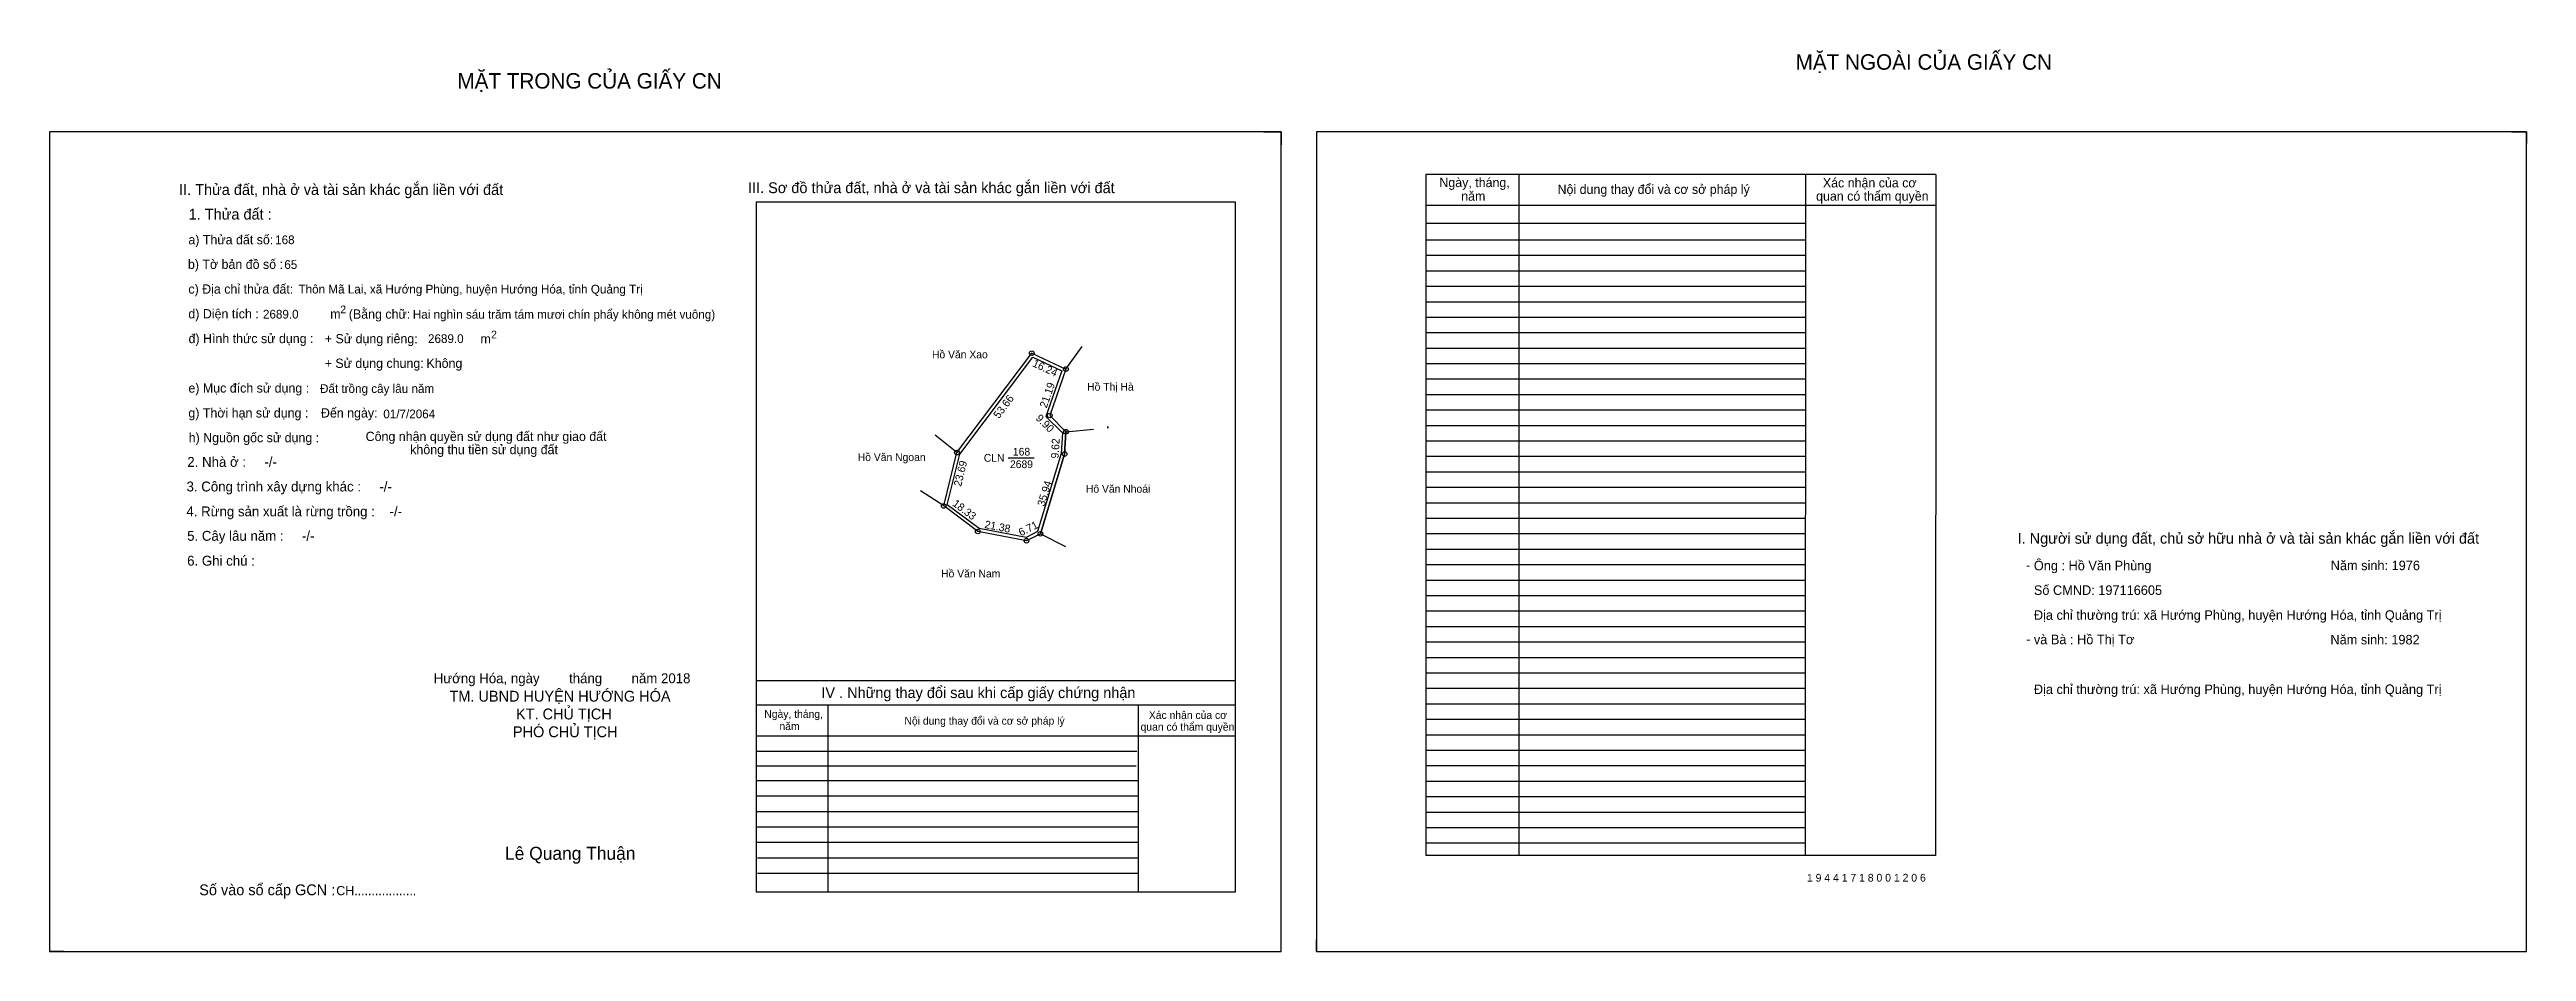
# Model space of a CAD drawing. Extents: x 531993 to 535502, y 1847039 to 1847626.
# Drawn here: x 533901 to 535502, y 1847043 to 1847626 of the extents above.
import ezdxf

# ---------------------------------------------------------------- set-up
doc = ezdxf.new("R2010")
doc.units = 0
for name, color, linetype in [('Default', 7, 'Continuous'), ('Level 10', 7, 'Continuous'), ('Level 11', 7, 'Continuous'), ('Level 13', 7, 'Continuous'), ('Level 27', 7, 'Continuous'), ('Level 36', 7, 'Continuous'), ('Level 49', 7, 'Continuous'), ('Level 55', 7, 'Continuous'), ('Level 6', 7, 'Continuous'), ('Level 60', 7, 'Continuous'), ('Level 7', 7, 'Continuous'), ('Level 8', 7, 'Continuous'), ('Level 9', 7, 'Continuous')]:
    doc.layers.add(name, color=color, linetype=linetype)

msp = doc.modelspace()

# ---------------------------------------------------------------- linework, layer by layer
at = {"layer": 'Level 10'}
for p, q in [((534685.9, 1847573), (534697.3, 1847573)), ((534697.3, 1847573), (534697.3, 1847564.6)), ((535492.7, 1847573), (535502.3, 1847573)), ((535502.3, 1847573), (535502.3, 1847565.6)), ((534557.3, 1847364.7), (534558.2, 1847379.1)), ((534541.7, 1847313.1), (534557.3, 1847364.7)), ((533901.1, 1847050.8), (533901.1, 1847043)), ((534720.1, 1847043), (534720.1, 1847050.8)), ((533910.3, 1847043), (533901.1, 1847043)), ((534720.1, 1847043), (534727.1, 1847043))]:
    msp.add_line(p, q, dxfattribs=at)
for points in [[(533901.1, 1847043), (534697.3, 1847043), (534697.3, 1847573), (533901.1, 1847573)], [(534720.1, 1847043), (535502.3, 1847043), (535502.3, 1847573), (534720.1, 1847573)], [(534479.2, 1847331.1), (534487.7, 1847365.6), (534536.1, 1847429.9), (534558.2, 1847419.6), (534547.7, 1847389.6), (534558.2, 1847379.1), (534557.3, 1847364.7), (534541.7, 1847313.1), (534532.7, 1847308.6), (534501.2, 1847314.6)], [(534481.5, 1847331.9), (534489.6, 1847364.7), (534536.7, 1847427.3), (534555.5, 1847418.5), (534545.2, 1847389), (534556, 1847378.3), (534555.2, 1847365.1), (534539.9, 1847314.6), (534532.4, 1847310.8), (534502, 1847316.6)]]:
    msp.add_lwpolyline(points, close=True, dxfattribs=at)
at = {"layer": 'Level 11'}
for centre in [(534536.1, 1847429.9), (534558.2, 1847419.6), (534547.7, 1847389.6), (534558.2, 1847379.1), (534487.7, 1847365.6), (534557.3, 1847364.7), (534479.2, 1847331.1), (534479.2, 1847331.1), (534501.2, 1847314.6), (534532.7, 1847308.6), (534541.7, 1847313.1)]:
    msp.add_circle(centre, 1.5, dxfattribs=at)
at = {"layer": 'Level 27'}
for p, q in [((534558.2, 1847419.6), (534568.7, 1847434.2)), ((534487.7, 1847365.6), (534473.7, 1847376.9)), ((534558.2, 1847379.1), (534576.1, 1847380.7)), ((534479.2, 1847331.1), (534464.1, 1847340.9)), ((534541.7, 1847313.1), (534557.8, 1847305))]:
    msp.add_line(p, q, dxfattribs=at)
at = {"layer": 'Level 7'}
for p, q in [((535036.1, 1847503), (534790.9, 1847503)), ((535036.1, 1847493), (534790.9, 1847493)), ((535036.1, 1847483), (534790.9, 1847483)), ((535036.1, 1847473), (534790.9, 1847473)), ((535036.1, 1847463), (534790.9, 1847463)), ((535036.1, 1847453), (534790.9, 1847453)), ((535036.1, 1847443), (534790.9, 1847443)), ((535036.1, 1847433), (534790.9, 1847433)), ((535036.1, 1847423), (534790.9, 1847423)), ((535036.1, 1847413), (534790.9, 1847413)), ((535036.1, 1847403), (534790.9, 1847403)), ((535036.1, 1847393), (534790.9, 1847393)), ((535036.1, 1847383), (534790.9, 1847383)), ((535036.1, 1847373), (534790.9, 1847373)), ((535036.1, 1847363), (534790.9, 1847363)), ((535036.1, 1847353), (534790.9, 1847353)), ((535036.1, 1847343), (534790.9, 1847343)), ((535036.1, 1847333), (534790.9, 1847333)), ((535036.1, 1847323), (534790.9, 1847323)), ((535036.1, 1847313), (534790.9, 1847313)), ((535036.1, 1847303), (534790.9, 1847303)), ((535036.1, 1847293), (534790.9, 1847293)), ((535036.1, 1847283), (534790.9, 1847283)), ((535036.1, 1847273), (534790.9, 1847273)), ((535036.1, 1847263), (534790.9, 1847263)), ((535036.1, 1847253), (534790.9, 1847253)), ((535036.1, 1847243), (534790.9, 1847243)), ((535036.1, 1847233), (534790.9, 1847233)), ((535036.1, 1847223), (534790.9, 1847223)), ((535036.1, 1847213), (534790.9, 1847213)), ((535036.1, 1847203), (534790.9, 1847203)), ((535036.1, 1847193), (534790.9, 1847193)), ((535036.1, 1847183), (534790.9, 1847183)), ((534604.1, 1847172.4), (534357.9, 1847172.4)), ((534603.6, 1847162.9), (534357.9, 1847162.9)), ((535036.1, 1847173), (534790.9, 1847173)), ((535036.1, 1847163), (534790.9, 1847163)), ((534604.9, 1847153.4), (534357.9, 1847153.4)), ((535036.1, 1847153), (534790.9, 1847153)), ((534604.9, 1847143.4), (534357.9, 1847143.4)), ((534604.9, 1847133.4), (534357.9, 1847133.4)), ((535036.1, 1847143), (534790.9, 1847143)), ((535036.1, 1847133), (534790.9, 1847133)), ((534604.9, 1847123.4), (534357.9, 1847123.4)), ((534604.9, 1847113.4), (534357.9, 1847113.4)), ((535036.1, 1847123), (534790.9, 1847123)), ((535036.1, 1847113), (534790.9, 1847113)), ((534604.9, 1847103.4), (534358.7, 1847103.4)), ((534604.9, 1847093.4), (534358.7, 1847093.4))]:
    msp.add_line(p, q, dxfattribs=at)
at = {"layer": 'Level 8'}
for p, q in [((535120.5, 1847545.5), (534790.9, 1847545.5)), ((534790.9, 1847545.5), (534790.9, 1847105)), ((534850.9, 1847545.5), (534850.9, 1847105)), ((535036.3, 1847545.3), (535036.1, 1847105)), ((535120.5, 1847545.5), (535120.3, 1847105)), ((534667.9, 1847527.6), (534357.9, 1847527.6)), ((534357.9, 1847527.6), (534357.9, 1847081.6)), ((534667.9, 1847081.6), (534667.9, 1847527.6)), ((535120.5, 1847525.5), (534790.9, 1847525.5)), ((535036.1, 1847513.8), (534790.9, 1847513.8)), ((534667.9, 1847218), (534357.9, 1847218)), ((534667.9, 1847202.3), (534357.9, 1847202.3)), ((534404.2, 1847202.3), (534404.2, 1847081.6)), ((534604.9, 1847202.3), (534604.9, 1847081.6)), ((534667.9, 1847182.3), (534357.9, 1847182.3)), ((535120.3, 1847105), (534790.9, 1847105)), ((534357.9, 1847081.6), (534667.9, 1847081.6))]:
    msp.add_line(p, q, dxfattribs=at)
at = {"layer": 'Level 9'}
msp.add_line((534520.9, 1847362.2), (534537.6, 1847362.2), dxfattribs=at)

# ---------------------------------------------------------------- texts
at = {"layer": 'Default'}
for s, p in [('e) Mục đích sử dụng :', (533990.9, 1847404.4)), ('g) Thời hạn sử dụng :', (533990.9, 1847388.3)), ('Đến ngày:', (534076.6, 1847388.3)), ('h) Nguồn gốc sử dụng :', (533991.1, 1847372.3)), ('Công nhận quyền sử dụng đất như giao đất', (534105.5, 1847373.1)), ('không thu tiền sử dụng đất', (534134.3, 1847364.6))]:
    msp.add_text(s, height=6, dxfattribs=at).set_placement(p)
at = {"layer": 'Level 13'}
for s, p in [('168', (534523.9, 1847363.7)), ('CLN', (534505.1, 1847359.7)), ('2689', (534522, 1847355.6))]:
    msp.add_text(s, height=5, dxfattribs=at).set_placement(p)
at = {"layer": 'Level 36'}
msp.add_text('.', height=9, dxfattribs=at).set_placement((534583.6, 1847381.3))
at = {"layer": 'Level 49'}
for s, rotation, p in [('16.24', 334.981, (534536.1, 1847421.6)), ('53.66', 53.0212, (534514.8, 1847387.2)), ('21.19', 70.71, (534545.7, 1847394.1)), ('9.90', 315, (534538.3, 1847387.4)), ('9.62', 86.5426, (534553.4, 1847361.7)), ('23.69', 76.175, (534490.4, 1847343.4)), ('35.94', 73.1481, (534544.3, 1847330.5)), ('18.33', 323.1176, (534484.4, 1847331.7)), ('21.38', 349.2157, (534505.3, 1847316.9)), ('6.71', 26.5651, (534529.1, 1847311.4))]:
    msp.add_text(s, height=5, rotation=rotation, dxfattribs=at).set_placement(p)
at = {"layer": 'Level 55'}
for s, height, p in [('164', 0.33, (534535.7, 1847429.6)), ('1', 1.2, (534535.7, 1847429.9)), ('2', 1.2, (534557.8, 1847419.6)), ('164', 0.33, (534557.8, 1847419.3)), ('0', 0.33, (534558, 1847419.3)), ('3', 1.2, (534547.3, 1847389.6)), ('0', 0.33, (534547.5, 1847389.3)), ('4', 1.2, (534557.7, 1847379.1)), ('0', 0.33, (534558, 1847378.8)), ('0', 0.33, (534558, 1847378.8)), ('0', 0.33, (534558, 1847378.8)), ('10', 1.2, (534486.8, 1847365.6)), ('167', 0.33, (534487.3, 1847365.3)), ('164', 0.33, (534487.3, 1847365.3)), ('5', 1.2, (534556.9, 1847364.7)), ('0', 0.33, (534557.2, 1847364.4)), ('0', 0.33, (534557.2, 1847364.4)), ('9', 1.2, (534478.8, 1847331.1)), ('169', 0.33, (534478.8, 1847330.8)), ('167', 0.33, (534478.8, 1847330.8)), ('169', 0.33, (534478.8, 1847330.8)), ('8', 1.2, (534500.8, 1847314.6)), ('169', 0.33, (534500.8, 1847314.3)), ('169', 0.33, (534500.8, 1847314.3)), ('7', 1.2, (534532.3, 1847308.6)), ('169', 0.33, (534532.3, 1847308.3)), ('169', 0.33, (534532.3, 1847308.3)), ('6', 1.2, (534541.2, 1847313.1)), ('169', 0.33, (534541.3, 1847312.8)), ('169', 0.33, (534541.3, 1847312.8)), ('0', 0.33, (534541.5, 1847312.8)), ('0', 0.33, (534541.5, 1847312.8))]:
    msp.add_text(s, height=height, dxfattribs=at).set_placement(p)
at = {"layer": 'Level 6'}
for s, height, p in [('168', 5.63, (534047, 1847500.4)), ('65', 5.63, (534052.9, 1847484.4)), ('Thôn Mã Lai, xã Hướng Phùng, huyện Hướng Hóa, tỉnh Quảng Trị', 5.64, (534062.1, 1847468.5)), ('2689.0', 5.63, (534039.1, 1847452.3)), ('Hai nghìn sáu trăm tám mươi chín phẩy không mét vuông)', 5.632, (534136, 1847452.2)), ('2689.0', 5.63, (534145.8, 1847436.5)), ('Đất trồng cây lâu năm', 5.64, (534076, 1847404.2)), ('01/7/2064', 5.64, (534116.9, 1847387.8)), ('Ông : Hồ Văn Phùng', 6.16, (535183.9, 1847289.5)), ('Năm sinh: 1976', 6.16, (535375.8, 1847289.6)), ('Số CMND: 197116605', 6.16, (535183.9, 1847273.6)), ('Địa chỉ thường trú: xã Hướng Phùng, huyện Hướng Hóa, tỉnh Quảng Trị', 6.16, (535183.9, 1847257.5)), ('và Bà : Hồ Thị Tơ', 6.16, (535183.9, 1847241.7)), ('Năm sinh: 1982', 6.16, (535375.6, 1847241.6)), ('Địa chỉ thường trú: xã Hướng Phùng, huyện Hướng Hóa, tỉnh Quảng Trị', 6.16, (535183.9, 1847209.5)), ('1 9 4 4 1 7 1 8 0 0 1 2 0 6', 5.04, (535037.2, 1847088.2))]:
    msp.add_text(s, height=height, dxfattribs=at).set_placement(p)
at = {"layer": 'Level 60'}
for s, p in [('Hồ Văn Xao', (534471.6, 1847426.6)), ('Hồ Thị Hà', (534571.9, 1847405.7)), ('Hồ Văn Ngoan', (534423.6, 1847360.2)), ('Hô Văn Nhoái', (534571.1, 1847339.7)), ('Hồ Văn Nam', (534477.5, 1847284.9))]:
    msp.add_text(s, height=5, dxfattribs=at).set_placement(p)
at = {"layer": 'Level 7'}
for s, height, p in [('MẶT NGOÀI CỦA GIẤY CN', 10, (535029.9, 1847613.2)), ('MẶT TRONG CỦA GIẤY CN', 10, (534164.8, 1847601)), ('II. Thửa đất, nhà ở và tài sản khác gắn liền với đất', 7, (533984.9, 1847532.2)), ('III. Sơ đồ thửa đất, nhà ở và tài sản khác gắn liền với đất', 7, (534352.7, 1847533.4)), ('Ngày, tháng,', 6, (534799.6, 1847537.3)), ('năm', 6, (534813.7, 1847528.5)), ('Nội dung thay đổi và cơ sở pháp lý', 6, (534876, 1847532.9)), (' quan có thẩm quyền', 6, (535040.9, 1847528.5)), ('Xác nhận của cơ', 6, (535047.5, 1847537.1)), ('1. Thửa đất :', 7, (533991.1, 1847516.3)), ('a) Thửa đất số:', 6, (533990.9, 1847500.3)), ('b) Tờ bản đồ số :', 6, (533990.6, 1847484.4)), ('c) Địa chỉ thửa đất:', 6, (533990.9, 1847468.4)), ('d) Diện tích :', 6, (533990.9, 1847452.4)), ('m', 6, (534082.6, 1847452.3)), ('2', 5, (534089.1, 1847455.7)), ('(Bằng chữ:', 6, (534094.6, 1847452.2)), ('đ) Hình thức sử dụng :', 6, (533991, 1847436.4)), ('+ Sử dụng riêng:', 6, (534079.1, 1847436.3)), ('m', 6, (534179.7, 1847436.2)), ('2', 5, (534186.6, 1847439.5)), ('+ Sử dụng chung:', 6, (534079, 1847420.4)), ('Không', 6, (534144.8, 1847420.4)), ('2. Nhà ở :     -/-', 6.4, (533990.2, 1847356.4)), ('3. Công trình xây dựng khác :     -/-', 6.4, (533989.7, 1847340.5)), ('4. Rừng sản xuất là rừng trồng :    -/-', 6.4, (533989.6, 1847324.4)), ('5. Cây lâu năm :     -/-', 6.4, (533990.1, 1847308.6)), ('I. Người sử dụng đất, chủ sở hữu nhà ở và tài sản khác gắn liền với đất', 7, (535173.4, 1847306.7)), ('6. Ghi chú :', 6.4, (533990.1, 1847292.5)), ('-', 6.4, (535178.8, 1847289.7)), ('-', 6.4, (535178.9, 1847241.9)), ('Hướng Hóa, ngày        tháng        năm 2018', 6.4, (534149.5, 1847216.5)), ('TM. UBND HUYỆN HƯỚNG HÓA', 7, (534159.7, 1847204.6)), ('IV . Những thay đổi sau khi cấp giấy chứng nhận', 7, (534400.1, 1847206.9)), ('KT. CHỦ TỊCH', 7, (534202.7, 1847193.1)), ('Ngày, tháng,', 5, (534363.2, 1847194.1)), ('Nội dung thay đổi và cơ sở pháp lý', 5, (534453.8, 1847189.7)), ('Xác nhận của cơ', 5, (534611.8, 1847193.4)), ('PHÓ CHỦ TỊCH', 7, (534200.7, 1847181.6)), ('năm', 5, (534373, 1847186.2)), (' quan có thẩm quyền', 5, (534604.6, 1847185.8)), ('Lê Quang Thuận', 8.4, (534195.6, 1847102.3)), ('Số vào sổ cấp GCN :', 7, (533997.9, 1847079.4)), ('CH..................', 6, (534086.5, 1847079.4))]:
    msp.add_text(s, height=height, dxfattribs=at).set_placement(p)

doc.saveas('drawing.dxf')
